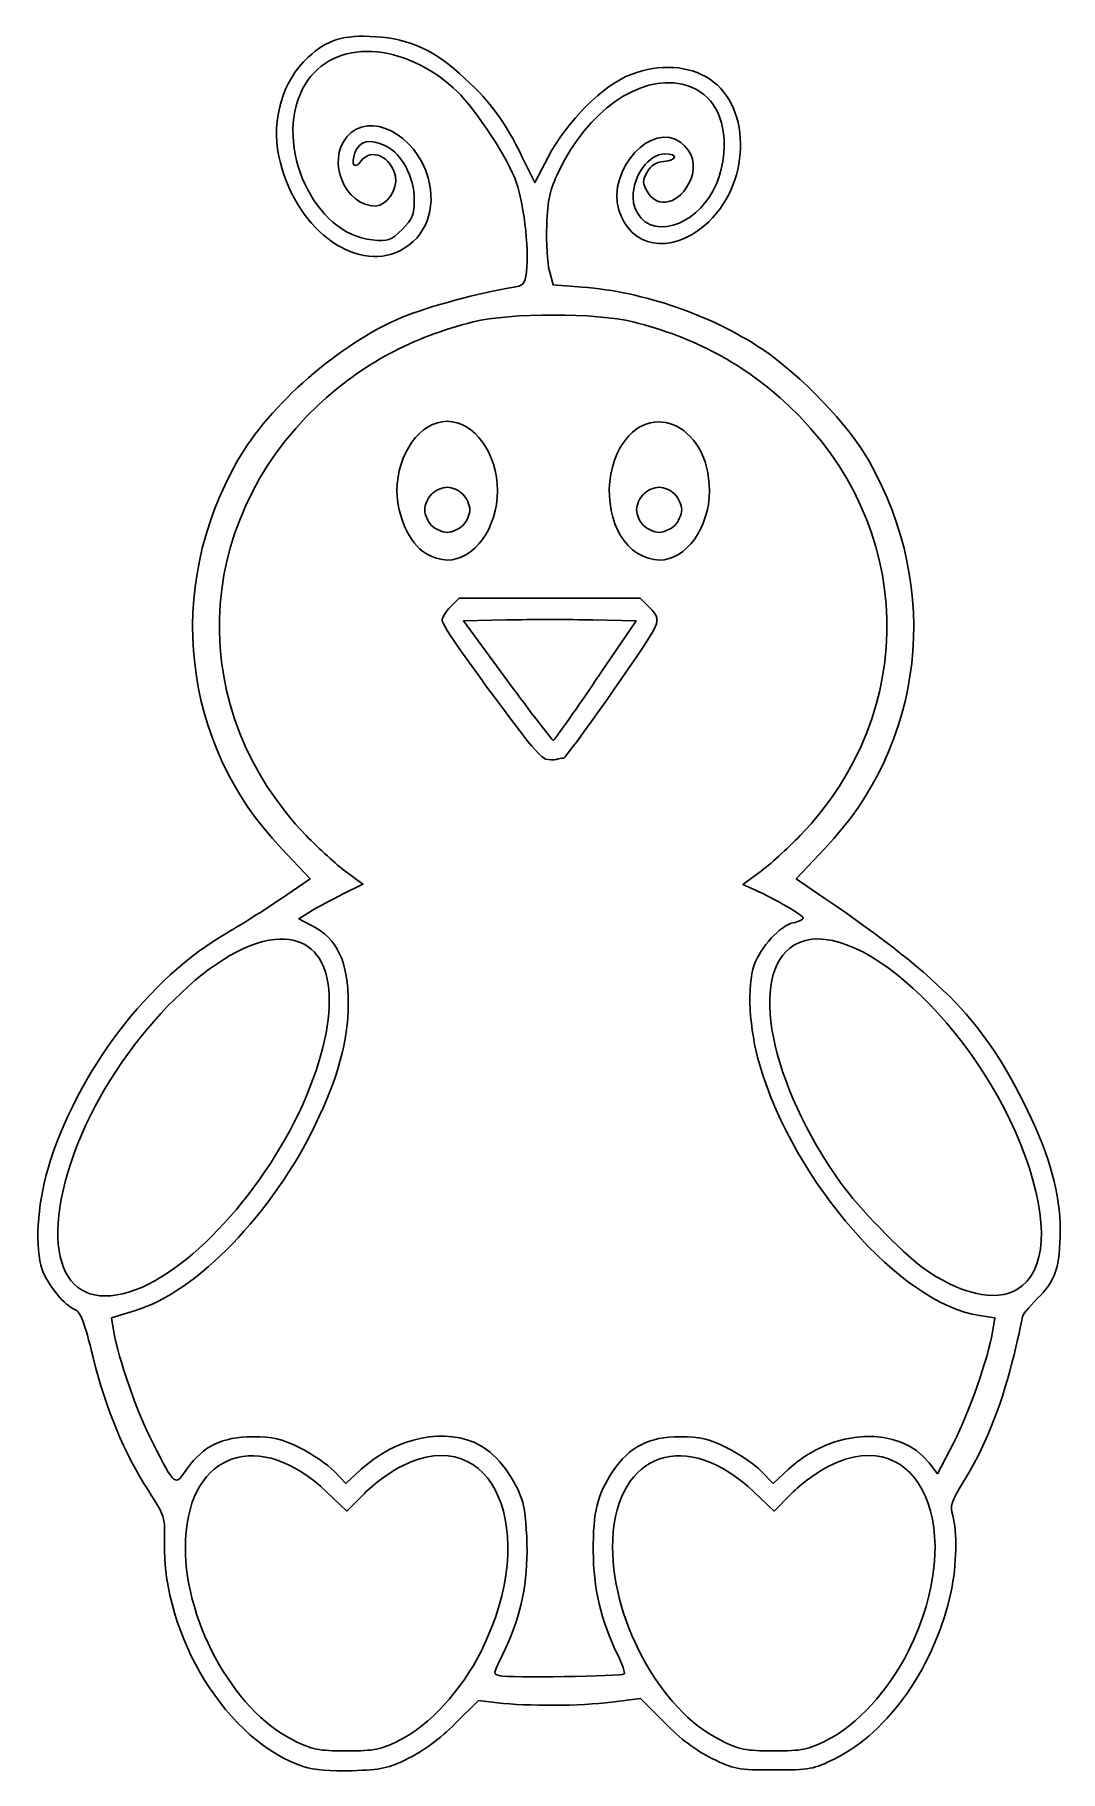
# Model space of a CAD drawing. Header units: centimetres. Extents: x -7.3 to 7.8, y -12.7 to 12.8.
import ezdxf

# ---------------------------------------------------------------- set-up
doc = ezdxf.new("R2010")
doc.units = ezdxf.units.CM
doc.header["$MEASUREMENT"] = 0
doc.layers.add('Layer 1', color=7, linetype='Continuous')

msp = doc.modelspace()

# ---------------------------------------------------------------- linework, layer by layer
at = {"layer": 'Layer 1'}
for points, knots in [([(-3.3347, -12.61527), (-4.45881, -12.24922), (-5.42022, -10.69391), (-5.38335, -9.30109), (-5.38335, -9.30109), (-5.37404, -8.94922), (-5.38014, -8.93009), (-5.62008, -8.55919), (-5.62008, -8.55919), (-5.97658, -8.00809), (-6.24434, -7.36312), (-6.43109, -6.60562), (-6.43109, -6.60562), (-6.56062, -6.08023), (-6.61577, -5.93369), (-6.69502, -5.90437), (-6.69502, -5.90437), (-6.84398, -5.84927), (-7.10064, -5.53564), (-7.17887, -5.31312), (-7.17887, -5.31312), (-7.28757, -5.00395), (-7.25218, -4.37181), (-7.09658, -3.84341), (-7.09658, -3.84341), (-6.67887, -2.42491), (-5.61689, -1.0263), (-4.45443, -0.36374), (-4.45443, -0.36374), (-4.27105, -0.25922), (-3.92407, -0.03946), (-3.68336, 0.1246), (-3.68336, 0.1246), (-3.68336, 0.1246), (-3.24572, 0.4229), (-3.24572, 0.4229), (-3.24572, 0.4229), (-3.24572, 0.4229), (-3.66702, 0.86711), (-3.66702, 0.86711), (-3.66702, 0.86711), (-5.12851, 2.40809), (-5.3859, 4.66892), (-4.31477, 6.55667), (-4.31477, 6.55667), (-3.84631, 7.38227), (-2.81052, 8.28535), (-1.89393, 8.66734), (-1.89393, 8.66734), (-1.5228, 8.82201), (-0.73779, 9.03428), (-0.28501, 9.10239), (-0.28501, 9.10239), (-0.11388, 9.12814), (-0.09843, 9.1452), (-0.07273, 9.33682), (-0.07273, 9.33682), (-0.02723, 9.67606), (-0.11889, 10.41395), (-0.2437, 10.71317), (-0.2437, 10.71317), (-0.41425, 11.12205), (-0.87151, 11.79284), (-1.14576, 12.03646), (-1.14576, 12.03646), (-1.95471, 12.75506), (-2.98516, 12.74692), (-3.35652, 12.019), (-3.35652, 12.019), (-3.78365, 11.18175), (-3.18555, 9.88433), (-2.33476, 9.80258), (-2.33476, 9.80258), (-2.09399, 9.77945), (-2.06615, 9.78932), (-1.89795, 9.95753), (-1.89795, 9.95753), (-1.74085, 10.11463), (-1.7183, 10.16882), (-1.7183, 10.38911), (-1.7183, 10.38911), (-1.7183, 10.7313), (-1.89353, 11.06103), (-2.14031, 11.18323), (-2.14031, 11.18323), (-2.36474, 11.29436), (-2.52062, 11.259), (-2.58804, 11.08166), (-2.58804, 11.08166), (-2.65309, 10.91057), (-2.59287, 10.82668), (-2.50009, 10.95913), (-2.50009, 10.95913), (-2.3576, 11.16256), (-2.05116, 11.02525), (-1.99479, 10.73271), (-1.99479, 10.73271), (-1.95946, 10.54936), (-2.12671, 10.30028), (-2.28518, 10.30028), (-2.28518, 10.30028), (-2.735, 10.30028), (-3.00864, 10.95802), (-2.70765, 11.31573), (-2.70765, 11.31573), (-2.3804, 11.70464), (-1.69423, 11.35839), (-1.51524, 10.71402), (-1.51524, 10.71402), (-1.38818, 10.25661), (-1.54706, 9.84007), (-1.92217, 9.64716), (-1.92217, 9.64716), (-2.59484, 9.30121), (-3.49117, 9.99778), (-3.70497, 11.03266), (-3.70497, 11.03266), (-3.81686, 11.57423), (-3.64972, 12.13907), (-3.2755, 12.48401), (-3.2755, 12.48401), (-2.99098, 12.74628), (-2.76452, 12.81551), (-2.28499, 12.78683), (-2.28499, 12.78683), (-1.78203, 12.75675), (-1.41176, 12.58311), (-0.97061, 12.17044), (-0.97061, 12.17044), (-0.58642, 11.81105), (-0.39153, 11.54358), (-0.13256, 11.0203), (-0.13256, 11.0203), (-0.13256, 11.0203), (0.05343, 10.6445), (0.05343, 10.6445), (0.05343, 10.6445), (0.05343, 10.6445), (0.24856, 11.0203), (0.24856, 11.0203), (0.24856, 11.0203), (0.52277, 11.54839), (1.05682, 12.08018), (1.46722, 12.2338), (1.46722, 12.2338), (1.88625, 12.39064), (2.31282, 12.366), (2.61258, 12.16762), (2.61258, 12.16762), (3.25283, 11.74392), (3.21473, 10.58962), (2.54148, 10.01334), (2.54148, 10.01334), (2.04062, 9.58462), (1.44991, 9.6916), (1.28535, 10.24084), (1.28535, 10.24084), (1.10767, 10.83387), (1.76713, 11.55326), (2.19535, 11.23354), (2.19535, 11.23354), (2.36866, 11.10415), (2.42442, 10.89127), (2.33829, 10.68786), (2.33829, 10.68786), (2.18691, 10.33038), (1.85189, 10.2409), (1.69818, 10.5169), (1.69818, 10.5169), (1.62808, 10.64276), (1.62808, 10.67136), (1.69816, 10.79723), (1.69816, 10.79723), (1.75366, 10.89691), (1.82359, 10.94201), (1.94026, 10.95336), (1.94026, 10.95336), (2.14233, 10.97303), (2.15883, 11.06481), (1.9603, 11.06481), (1.9603, 11.06481), (1.72317, 11.06481), (1.4927, 10.75131), (1.4927, 10.42874), (1.4927, 10.42874), (1.4927, 10.19483), (1.67822, 9.99448), (1.89481, 9.99448), (1.89481, 9.99448), (2.39927, 9.99448), (2.83061, 10.5462), (2.83061, 11.19145), (2.83061, 11.19145), (2.83061, 11.67797), (2.6087, 11.99942), (2.21119, 12.08874), (2.21119, 12.08874), (1.5815, 12.23022), (0.82362, 11.69456), (0.40193, 10.80997), (0.40193, 10.80997), (0.26871, 10.53051), (0.24129, 10.40643), (0.22666, 10.01696), (0.22666, 10.01696), (0.21712, 9.76302), (0.23429, 9.46251), (0.26481, 9.34916), (0.26481, 9.34916), (0.26481, 9.34916), (0.3203, 9.14307), (0.3203, 9.14307), (0.3203, 9.14307), (0.3203, 9.14307), (0.7459, 9.11036), (0.7459, 9.11036), (0.7459, 9.11036), (1.64806, 9.04101), (2.63816, 8.70033), (3.38042, 8.20384), (3.38042, 8.20384), (3.95088, 7.82227), (4.65573, 7.08523), (4.95563, 6.55669), (4.95563, 6.55669), (6.02677, 4.66894), (5.76937, 2.40811), (4.30789, 0.86714), (4.30789, 0.86714), (4.30789, 0.86714), (3.88659, 0.42293), (3.88659, 0.42293), (3.88659, 0.42293), (3.88659, 0.42293), (4.30789, 0.1347), (4.30789, 0.1347), (4.30789, 0.1347), (6.05922, -1.06347), (6.6641, -1.69637), (7.28171, -2.97693), (7.28171, -2.97693), (7.61028, -3.65819), (7.76189, -4.21282), (7.76151, -4.73219), (7.76151, -4.73219), (7.7611, -5.27338), (7.69031, -5.48575), (7.42518, -5.7411), (7.42518, -5.7411), (7.30196, -5.85977), (7.20115, -5.9892), (7.20115, -6.02873), (7.20115, -6.02873), (7.20115, -6.06826), (7.13474, -6.36357), (7.05357, -6.68497), (7.05357, -6.68497), (6.88675, -7.34552), (6.63298, -7.96682), (6.33757, -8.43797), (6.33757, -8.43797), (6.15922, -8.72242), (6.14221, -8.77669), (6.18481, -8.92526), (6.18481, -8.92526), (6.25355, -9.16494), (6.24243, -9.65074), (6.15923, -10.04331), (6.15923, -10.04331), (5.93092, -11.12047), (5.24587, -12.10649), (4.45547, -12.4956), (4.45547, -12.4956), (4.13827, -12.65176), (4.08863, -12.66089), (3.55693, -12.66089), (3.55693, -12.66089), (3.02189, -12.66089), (2.97709, -12.65249), (2.64839, -12.49068), (2.64839, -12.49068), (2.41589, -12.37622), (2.18777, -12.20445), (1.95193, -11.96625), (1.95193, -11.96625), (1.95193, -11.96625), (1.60121, -11.61204), (1.60121, -11.61204), (1.60121, -11.61204), (1.60121, -11.61204), (1.17878, -11.66501), (1.17878, -11.66501), (1.17878, -11.66501), (0.71659, -11.72296), (-0.05498, -11.72715), (-0.49504, -11.6741), (-0.49504, -11.6741), (-0.49504, -11.6741), (-0.77536, -11.64031), (-0.77536, -11.64031), (-0.77536, -11.64031), (-0.77536, -11.64031), (-1.11662, -11.98039), (-1.11662, -11.98039), (-1.11662, -11.98039), (-1.33714, -12.20015), (-1.57915, -12.38018), (-1.80067, -12.48923), (-1.80067, -12.48923), (-2.10588, -12.63948), (-2.197, -12.65948), (-2.63168, -12.67159), (-2.63168, -12.67159), (-2.9428, -12.68026), (-3.19781, -12.65982), (-3.33468, -12.61525), (-3.33468, -12.61525), (-3.33468, -12.61525), (-3.3347, -12.61527), (-3.3347, -12.61527)], [0, 0, 0, 0, 0.01234568, 0.01234568, 0.01234568, 0.01234568, 0.02469136, 0.02469136, 0.02469136, 0.02469136, 0.03703704, 0.03703704, 0.03703704, 0.03703704, 0.04938272, 0.04938272, 0.04938272, 0.04938272, 0.0617284, 0.0617284, 0.0617284, 0.0617284, 0.07407407, 0.07407407, 0.07407407, 0.07407407, 0.08641975, 0.08641975, 0.08641975, 0.08641975, 0.09876543, 0.09876543, 0.09876543, 0.09876543, 0.11111111, 0.11111111, 0.11111111, 0.11111111, 0.12345679, 0.12345679, 0.12345679, 0.12345679, 0.13580247, 0.13580247, 0.13580247, 0.13580247, 0.14814815, 0.14814815, 0.14814815, 0.14814815, 0.16049383, 0.16049383, 0.16049383, 0.16049383, 0.17283951, 0.17283951, 0.17283951, 0.17283951, 0.18518519, 0.18518519, 0.18518519, 0.18518519, 0.19753086, 0.19753086, 0.19753086, 0.19753086, 0.20987654, 0.20987654, 0.20987654, 0.20987654, 0.22222222, 0.22222222, 0.22222222, 0.22222222, 0.2345679, 0.2345679, 0.2345679, 0.2345679, 0.24691358, 0.24691358, 0.24691358, 0.24691358, 0.25925926, 0.25925926, 0.25925926, 0.25925926, 0.27160494, 0.27160494, 0.27160494, 0.27160494, 0.28395062, 0.28395062, 0.28395062, 0.28395062, 0.2962963, 0.2962963, 0.2962963, 0.2962963, 0.30864198, 0.30864198, 0.30864198, 0.30864198, 0.32098765, 0.32098765, 0.32098765, 0.32098765, 0.33333333, 0.33333333, 0.33333333, 0.33333333, 0.34567901, 0.34567901, 0.34567901, 0.34567901, 0.35802469, 0.35802469, 0.35802469, 0.35802469, 0.37037037, 0.37037037, 0.37037037, 0.37037037, 0.38271605, 0.38271605, 0.38271605, 0.38271605, 0.39506173, 0.39506173, 0.39506173, 0.39506173, 0.40740741, 0.40740741, 0.40740741, 0.40740741, 0.41975309, 0.41975309, 0.41975309, 0.41975309, 0.43209877, 0.43209877, 0.43209877, 0.43209877, 0.44444444, 0.44444444, 0.44444444, 0.44444444, 0.45679012, 0.45679012, 0.45679012, 0.45679012, 0.4691358, 0.4691358, 0.4691358, 0.4691358, 0.48148148, 0.48148148, 0.48148148, 0.48148148, 0.49382716, 0.49382716, 0.49382716, 0.49382716, 0.50617284, 0.50617284, 0.50617284, 0.50617284, 0.51851852, 0.51851852, 0.51851852, 0.51851852, 0.5308642, 0.5308642, 0.5308642, 0.5308642, 0.54320988, 0.54320988, 0.54320988, 0.54320988, 0.55555556, 0.55555556, 0.55555556, 0.55555556, 0.56790123, 0.56790123, 0.56790123, 0.56790123, 0.58024691, 0.58024691, 0.58024691, 0.58024691, 0.59259259, 0.59259259, 0.59259259, 0.59259259, 0.60493827, 0.60493827, 0.60493827, 0.60493827, 0.61728395, 0.61728395, 0.61728395, 0.61728395, 0.62962963, 0.62962963, 0.62962963, 0.62962963, 0.64197531, 0.64197531, 0.64197531, 0.64197531, 0.65432099, 0.65432099, 0.65432099, 0.65432099, 0.66666667, 0.66666667, 0.66666667, 0.66666667, 0.67901235, 0.67901235, 0.67901235, 0.67901235, 0.69135802, 0.69135802, 0.69135802, 0.69135802, 0.7037037, 0.7037037, 0.7037037, 0.7037037, 0.71604938, 0.71604938, 0.71604938, 0.71604938, 0.72839506, 0.72839506, 0.72839506, 0.72839506, 0.74074074, 0.74074074, 0.74074074, 0.74074074, 0.75308642, 0.75308642, 0.75308642, 0.75308642, 0.7654321, 0.7654321, 0.7654321, 0.7654321, 0.77777778, 0.77777778, 0.77777778, 0.77777778, 0.79012346, 0.79012346, 0.79012346, 0.79012346, 0.80246914, 0.80246914, 0.80246914, 0.80246914, 0.81481481, 0.81481481, 0.81481481, 0.81481481, 0.82716049, 0.82716049, 0.82716049, 0.82716049, 0.83950617, 0.83950617, 0.83950617, 0.83950617, 0.85185185, 0.85185185, 0.85185185, 0.85185185, 0.86419753, 0.86419753, 0.86419753, 0.86419753, 0.87654321, 0.87654321, 0.87654321, 0.87654321, 0.88888889, 0.88888889, 0.88888889, 0.88888889, 0.90123457, 0.90123457, 0.90123457, 0.90123457, 0.91358025, 0.91358025, 0.91358025, 0.91358025, 0.92592593, 0.92592593, 0.92592593, 0.92592593, 0.9382716, 0.9382716, 0.9382716, 0.9382716, 0.95061728, 0.95061728, 0.95061728, 0.95061728, 0.96296296, 0.96296296, 0.96296296, 0.96296296, 0.97530864, 0.97530864, 0.97530864, 0.97530864, 1, 1, 1, 1]), ([(1.36395, -11.25212), (1.37832, -11.23775), (1.33477, -11.11133), (1.26717, -10.9712), (1.26717, -10.9712), (1.01939, -10.45757), (0.90993, -9.99371), (0.90819, -9.44992), (0.90819, -9.44992), (0.90632, -8.86575), (0.96789, -8.61715), (1.20032, -8.2703), (1.20032, -8.2703), (1.43794, -7.91571), (1.72654, -7.76801), (2.18184, -7.76799), (2.18184, -7.76799), (2.48128, -7.76797), (2.59358, -7.79452), (2.86991, -7.93063), (2.86991, -7.93063), (3.05153, -8.02009), (3.27854, -8.17426), (3.37438, -8.27323), (3.37438, -8.27323), (3.37438, -8.27323), (3.54863, -8.45316), (3.54863, -8.45316), (3.54863, -8.45316), (3.54863, -8.45316), (3.7732, -8.24616), (3.7732, -8.24616), (3.7732, -8.24616), (4.42945, -7.64125), (5.40287, -7.59764), (5.83802, -8.15366), (5.83802, -8.15366), (5.83802, -8.15366), (5.96258, -8.31282), (5.96258, -8.31282), (5.96258, -8.31282), (5.96258, -8.31282), (6.19419, -7.86201), (6.19419, -7.86201), (6.19419, -7.86201), (6.42647, -7.40989), (6.70148, -6.62594), (6.76583, -6.23248), (6.76583, -6.23248), (6.76583, -6.23248), (6.80023, -6.02216), (6.80023, -6.02216), (6.80023, -6.02216), (6.80023, -6.02216), (6.57672, -5.98864), (6.57672, -5.98864), (6.57672, -5.98864), (5.41926, -5.81507), (3.85941, -4.03782), (3.3519, -2.31436), (3.3519, -2.31436), (3.19579, -1.78422), (3.16088, -1.15398), (3.27036, -0.84236), (3.27036, -0.84236), (3.36235, -0.58053), (3.65295, -0.26514), (3.84007, -0.22404), (3.84007, -0.22404), (3.92261, -0.20591), (3.99014, -0.17361), (3.99014, -0.15226), (3.99014, -0.15226), (3.99014, -0.11224), (3.58845, 0.12168), (3.28053, 0.26097), (3.28053, 0.26097), (3.28053, 0.26097), (3.10609, 0.33988), (3.10609, 0.33988), (3.10609, 0.33988), (3.10609, 0.33988), (3.35698, 0.52425), (3.35698, 0.52425), (3.35698, 0.52425), (3.49497, 0.62566), (3.75972, 0.86603), (3.94531, 1.05842), (3.94531, 1.05842), (5.70825, 2.88593), (5.63233, 5.62147), (3.76998, 7.37563), (3.76998, 7.37563), (3.13378, 7.97487), (2.38838, 8.37538), (1.4927, 8.59924), (1.4927, 8.59924), (0.95305, 8.73411), (-0.31218, 8.73411), (-0.85184, 8.59924), (-0.85184, 8.59924), (-1.74752, 8.37539), (-2.49292, 7.97488), (-3.12912, 7.37563), (-3.12912, 7.37563), (-4.99147, 5.62147), (-5.06739, 2.88594), (-3.30445, 1.05842), (-3.30445, 1.05842), (-3.11886, 0.86603), (-2.85567, 0.6268), (-2.71958, 0.52679), (-2.71958, 0.52679), (-2.71958, 0.52679), (-2.47214, 0.34495), (-2.47214, 0.34495), (-2.47214, 0.34495), (-2.47214, 0.34495), (-2.77055, 0.19649), (-2.77055, 0.19649), (-2.77055, 0.19649), (-2.93467, 0.11484), (-3.14647, 0.00017), (-3.24122, -0.05833), (-3.24122, -0.05833), (-3.24122, -0.05833), (-3.41348, -0.16469), (-3.41348, -0.16469), (-3.41348, -0.16469), (-3.41348, -0.16469), (-3.23465, -0.25644), (-3.23465, -0.25644), (-3.23465, -0.25644), (-2.83997, -0.45893), (-2.68746, -0.78449), (-2.68699, -1.42556), (-2.68699, -1.42556), (-2.68658, -1.94452), (-2.83807, -2.49909), (-3.16639, -3.18082), (-3.16639, -3.18082), (-3.79618, -4.48854), (-4.91172, -5.6426), (-5.80964, -5.91533), (-5.80964, -5.91533), (-5.80964, -5.91533), (-6.15948, -6.02159), (-6.15948, -6.02159), (-6.15948, -6.02159), (-6.15948, -6.02159), (-6.12504, -6.23219), (-6.12504, -6.23219), (-6.12504, -6.23219), (-6.06135, -6.62164), (-5.78673, -7.40774), (-5.56058, -7.84801), (-5.56058, -7.84801), (-5.21786, -8.5152), (-5.23598, -8.5017), (-5.04563, -8.23164), (-5.04563, -8.23164), (-4.8168, -7.907), (-4.53556, -7.77137), (-4.08728, -7.76947), (-4.08728, -7.76947), (-3.78603, -7.76819), (-3.6772, -7.79368), (-3.39921, -7.93062), (-3.39921, -7.93062), (-3.21759, -8.02008), (-2.99058, -8.17425), (-2.89474, -8.27322), (-2.89474, -8.27322), (-2.89474, -8.27322), (-2.72049, -8.45315), (-2.72049, -8.45315), (-2.72049, -8.45315), (-2.72049, -8.45315), (-2.49592, -8.24615), (-2.49592, -8.24615), (-2.49592, -8.24615), (-1.98008, -7.77066), (-1.2402, -7.62231), (-0.74994, -7.89606), (-0.74994, -7.89606), (-0.4946, -8.03864), (-0.22761, -8.39493), (-0.12627, -8.72833), (-0.12627, -8.72833), (-0.09085, -8.84487), (-0.0626, -9.16958), (-0.0635, -9.44991), (-0.0635, -9.44991), (-0.06524, -9.99393), (-0.1747, -10.45757), (-0.42281, -10.9719), (-0.42281, -10.9719), (-0.56961, -11.2762), (-0.56623, -11.24583), (-0.45687, -11.27827), (-0.45687, -11.27827), (-0.34464, -11.31156), (1.32851, -11.28753), (1.36391, -11.25212), (1.36391, -11.25212), (1.36391, -11.25212), (1.36395, -11.25212), (1.36395, -11.25212)], [0, 0, 0, 0, 0.01886792, 0.01886792, 0.01886792, 0.01886792, 0.03773585, 0.03773585, 0.03773585, 0.03773585, 0.05660377, 0.05660377, 0.05660377, 0.05660377, 0.0754717, 0.0754717, 0.0754717, 0.0754717, 0.09433962, 0.09433962, 0.09433962, 0.09433962, 0.11320755, 0.11320755, 0.11320755, 0.11320755, 0.13207547, 0.13207547, 0.13207547, 0.13207547, 0.1509434, 0.1509434, 0.1509434, 0.1509434, 0.16981132, 0.16981132, 0.16981132, 0.16981132, 0.18867925, 0.18867925, 0.18867925, 0.18867925, 0.20754717, 0.20754717, 0.20754717, 0.20754717, 0.22641509, 0.22641509, 0.22641509, 0.22641509, 0.24528302, 0.24528302, 0.24528302, 0.24528302, 0.26415094, 0.26415094, 0.26415094, 0.26415094, 0.28301887, 0.28301887, 0.28301887, 0.28301887, 0.30188679, 0.30188679, 0.30188679, 0.30188679, 0.32075472, 0.32075472, 0.32075472, 0.32075472, 0.33962264, 0.33962264, 0.33962264, 0.33962264, 0.35849057, 0.35849057, 0.35849057, 0.35849057, 0.37735849, 0.37735849, 0.37735849, 0.37735849, 0.39622642, 0.39622642, 0.39622642, 0.39622642, 0.41509434, 0.41509434, 0.41509434, 0.41509434, 0.43396226, 0.43396226, 0.43396226, 0.43396226, 0.45283019, 0.45283019, 0.45283019, 0.45283019, 0.47169811, 0.47169811, 0.47169811, 0.47169811, 0.49056604, 0.49056604, 0.49056604, 0.49056604, 0.50943396, 0.50943396, 0.50943396, 0.50943396, 0.52830189, 0.52830189, 0.52830189, 0.52830189, 0.54716981, 0.54716981, 0.54716981, 0.54716981, 0.56603774, 0.56603774, 0.56603774, 0.56603774, 0.58490566, 0.58490566, 0.58490566, 0.58490566, 0.60377358, 0.60377358, 0.60377358, 0.60377358, 0.62264151, 0.62264151, 0.62264151, 0.62264151, 0.64150943, 0.64150943, 0.64150943, 0.64150943, 0.66037736, 0.66037736, 0.66037736, 0.66037736, 0.67924528, 0.67924528, 0.67924528, 0.67924528, 0.69811321, 0.69811321, 0.69811321, 0.69811321, 0.71698113, 0.71698113, 0.71698113, 0.71698113, 0.73584906, 0.73584906, 0.73584906, 0.73584906, 0.75471698, 0.75471698, 0.75471698, 0.75471698, 0.77358491, 0.77358491, 0.77358491, 0.77358491, 0.79245283, 0.79245283, 0.79245283, 0.79245283, 0.81132075, 0.81132075, 0.81132075, 0.81132075, 0.83018868, 0.83018868, 0.83018868, 0.83018868, 0.8490566, 0.8490566, 0.8490566, 0.8490566, 0.86792453, 0.86792453, 0.86792453, 0.86792453, 0.88679245, 0.88679245, 0.88679245, 0.88679245, 0.90566038, 0.90566038, 0.90566038, 0.90566038, 0.9245283, 0.9245283, 0.9245283, 0.9245283, 0.94339623, 0.94339623, 0.94339623, 0.94339623, 0.96226415, 0.96226415, 0.96226415, 0.96226415, 1, 1, 1, 1]), ([(1.55363, 5.20458), (1.16412, 5.44206), (1.02179, 6.15391), (1.26106, 6.66784), (1.26106, 6.66784), (1.65458, 7.51307), (2.61301, 7.12531), (2.61301, 6.12087), (2.61301, 6.12087), (2.61301, 5.57475), (2.27052, 5.10189), (1.87497, 5.10189), (1.87497, 5.10189), (1.79087, 5.10189), (1.64627, 5.1481), (1.55364, 5.20458), (1.55364, 5.20458), (1.55364, 5.20458), (1.55363, 5.20458), (1.55363, 5.20458)], [0, 0, 0, 0, 0.16666667, 0.16666667, 0.16666667, 0.16666667, 0.33333333, 0.33333333, 0.33333333, 0.33333333, 0.5, 0.5, 0.5, 0.5, 0.66666667, 0.66666667, 0.66666667, 0.66666667, 1, 1, 1, 1]), ([(-1.55543, 5.20458), (-1.7867, 5.34558), (-1.97214, 5.75335), (-1.97214, 6.12087), (-1.97214, 6.12087), (-1.97214, 6.66699), (-1.62965, 7.13985), (-1.2341, 7.13985), (-1.2341, 7.13985), (-0.83855, 7.13985), (-0.49606, 6.66699), (-0.49606, 6.12087), (-0.49606, 6.12087), (-0.49606, 5.57475), (-0.83855, 5.10189), (-1.2341, 5.10189), (-1.2341, 5.10189), (-1.3182, 5.10189), (-1.4628, 5.1481), (-1.55543, 5.20458)], [0, 0, 0, 0, 0.16666667, 0.16666667, 0.16666667, 0.16666667, 0.33333333, 0.33333333, 0.33333333, 0.33333333, 0.5, 0.5, 0.5, 0.5, 0.66666667, 0.66666667, 0.66666667, 0.66666667, 1, 1, 1, 1]), ([(-1.00474, 5.6112), (-0.94868, 5.66727), (-0.9028, 5.77048), (-0.9028, 5.84056), (-0.9028, 5.84056), (-0.9028, 5.91064), (-0.94867, 6.01385), (-1.00474, 6.06992), (-1.00474, 6.06992), (-1.06081, 6.12599), (-1.16402, 6.17186), (-1.2341, 6.17186), (-1.2341, 6.17186), (-1.30418, 6.17186), (-1.40739, 6.12599), (-1.46346, 6.06992), (-1.46346, 6.06992), (-1.51953, 6.01386), (-1.5654, 5.91064), (-1.5654, 5.84056), (-1.5654, 5.84056), (-1.5654, 5.77048), (-1.51953, 5.66727), (-1.46346, 5.6112), (-1.46346, 5.6112), (-1.4074, 5.55514), (-1.30418, 5.50926), (-1.2341, 5.50926), (-1.2341, 5.50926), (-1.16402, 5.50926), (-1.06081, 5.55513), (-1.00474, 5.6112)], [0, 0, 0, 0, 0.11111111, 0.11111111, 0.11111111, 0.11111111, 0.22222222, 0.22222222, 0.22222222, 0.22222222, 0.33333333, 0.33333333, 0.33333333, 0.33333333, 0.44444444, 0.44444444, 0.44444444, 0.44444444, 0.55555556, 0.55555556, 0.55555556, 0.55555556, 0.66666667, 0.66666667, 0.66666667, 0.66666667, 0.77777778, 0.77777778, 0.77777778, 0.77777778, 1, 1, 1, 1]), ([(2.10432, 5.6112), (2.16039, 5.66727), (2.20626, 5.77048), (2.20626, 5.84056), (2.20626, 5.84056), (2.20626, 5.91064), (2.16039, 6.01385), (2.10432, 6.06992), (2.10432, 6.06992), (2.04826, 6.12599), (1.94504, 6.17186), (1.87496, 6.17186), (1.87496, 6.17186), (1.80488, 6.17186), (1.70167, 6.12599), (1.6456, 6.06992), (1.6456, 6.06992), (1.58954, 6.01386), (1.54366, 5.91064), (1.54366, 5.84056), (1.54366, 5.84056), (1.54366, 5.77048), (1.58953, 5.66727), (1.6456, 5.6112), (1.6456, 5.6112), (1.70167, 5.55514), (1.80488, 5.50926), (1.87496, 5.50926), (1.87496, 5.50926), (1.94504, 5.50926), (2.04825, 5.55513), (2.10432, 5.6112)], [0, 0, 0, 0, 0.11111111, 0.11111111, 0.11111111, 0.11111111, 0.22222222, 0.22222222, 0.22222222, 0.22222222, 0.33333333, 0.33333333, 0.33333333, 0.33333333, 0.44444444, 0.44444444, 0.44444444, 0.44444444, 0.55555556, 0.55555556, 0.55555556, 0.55555556, 0.66666667, 0.66666667, 0.66666667, 0.66666667, 0.77777778, 0.77777778, 0.77777778, 0.77777778, 1, 1, 1, 1]), ([(0.20969, 2.17988), (0.1628, 2.1922), (-0.0085, 2.3787), (-0.17096, 2.59431), (-0.17096, 2.59431), (-0.88674, 3.54424), (-1.31054, 4.14746), (-1.31054, 4.21632), (-1.31054, 4.21632), (-1.31054, 4.25721), (-1.25424, 4.34696), (-1.18544, 4.41576), (-1.18544, 4.41576), (-1.18544, 4.41576), (-1.06034, 4.54086), (-1.06034, 4.54086), (-1.06034, 4.54086), (-1.06034, 4.54086), (0.26947, 4.54086), (0.26947, 4.54086), (0.26947, 4.54086), (0.26947, 4.54086), (1.59928, 4.54086), (1.59928, 4.54086), (1.59928, 4.54086), (1.59928, 4.54086), (1.72438, 4.41576), (1.72438, 4.41576), (1.72438, 4.41576), (1.86527, 4.27487), (1.8747, 4.22497), (1.79049, 4.06606), (1.79049, 4.06606), (1.6642, 3.82771), (0.51606, 2.19633), (0.47461, 2.19633), (0.47461, 2.19633), (0.45046, 2.19633), (0.40016, 2.18759), (0.36282, 2.1769), (0.36282, 2.1769), (0.32549, 2.16622), (0.25657, 2.16756), (0.20968, 2.17988), (0.20968, 2.17988), (0.20968, 2.17988), (0.20969, 2.17988), (0.20969, 2.17988)], [0, 0, 0, 0, 0.07692308, 0.07692308, 0.07692308, 0.07692308, 0.15384615, 0.15384615, 0.15384615, 0.15384615, 0.23076923, 0.23076923, 0.23076923, 0.23076923, 0.30769231, 0.30769231, 0.30769231, 0.30769231, 0.38461538, 0.38461538, 0.38461538, 0.38461538, 0.46153846, 0.46153846, 0.46153846, 0.46153846, 0.53846154, 0.53846154, 0.53846154, 0.53846154, 0.61538462, 0.61538462, 0.61538462, 0.61538462, 0.69230769, 0.69230769, 0.69230769, 0.69230769, 0.76923077, 0.76923077, 0.76923077, 0.76923077, 0.84615385, 0.84615385, 0.84615385, 0.84615385, 1, 1, 1, 1]), ([(0.94204, 3.33224), (0.94204, 3.33224), (1.53817, 4.20957), (1.53817, 4.20957), (1.53817, 4.20957), (1.53817, 4.20957), (0.90382, 4.22384), (0.90382, 4.22384), (0.90382, 4.22384), (0.55493, 4.23169), (-0.01509, 4.23169), (-0.36288, 4.22384), (-0.36288, 4.22384), (-0.36288, 4.22384), (-0.99523, 4.20957), (-0.99523, 4.20957), (-0.99523, 4.20957), (-0.99523, 4.20957), (-0.35014, 3.33178), (-0.35014, 3.33178), (-0.35014, 3.33178), (0.00466, 2.849), (0.30642, 2.45419), (0.32044, 2.45445), (0.32044, 2.45445), (0.33446, 2.45471), (0.61418, 2.84971), (0.94205, 3.33224), (0.94205, 3.33224), (0.94205, 3.33224), (0.94204, 3.33224), (0.94204, 3.33224)], [0, 0, 0, 0, 0.11111111, 0.11111111, 0.11111111, 0.11111111, 0.22222222, 0.22222222, 0.22222222, 0.22222222, 0.33333333, 0.33333333, 0.33333333, 0.33333333, 0.44444444, 0.44444444, 0.44444444, 0.44444444, 0.55555556, 0.55555556, 0.55555556, 0.55555556, 0.66666667, 0.66666667, 0.66666667, 0.66666667, 0.77777778, 0.77777778, 0.77777778, 0.77777778, 1, 1, 1, 1]), ([(7.13418, -5.60435), (7.55825, -5.34578), (7.60046, -4.61897), (7.24785, -3.64731), (7.24785, -3.64731), (6.55149, -1.72844), (4.69705, -0.03892), (3.85246, -0.5539), (3.85246, -0.5539), (3.17775, -0.9653), (3.49645, -2.57643), (4.54351, -4.04729), (4.54351, -4.04729), (4.78633, -4.38839), (5.43508, -5.05816), (5.73993, -5.28247), (5.73993, -5.28247), (6.26499, -5.66881), (6.81879, -5.79666), (7.13419, -5.60435), (7.13419, -5.60435), (7.13419, -5.60435), (7.13418, -5.60435), (7.13418, -5.60435)], [0, 0, 0, 0, 0.14285714, 0.14285714, 0.14285714, 0.14285714, 0.28571429, 0.28571429, 0.28571429, 0.28571429, 0.42857143, 0.42857143, 0.42857143, 0.42857143, 0.57142857, 0.57142857, 0.57142857, 0.57142857, 0.71428571, 0.71428571, 0.71428571, 0.71428571, 1, 1, 1, 1]), ([(-5.79757, -5.60719), (-4.85429, -5.24877), (-3.69094, -3.86152), (-3.20064, -2.51046), (-3.20064, -2.51046), (-2.73842, -1.23676), (-2.97185, -0.39009), (-3.76425, -0.46623), (-3.76425, -0.46623), (-4.68443, -0.55465), (-6.07916, -2.00064), (-6.653, -3.46114), (-6.653, -3.46114), (-7.27393, -5.04149), (-6.88391, -6.01996), (-5.79758, -5.60718), (-5.79758, -5.60718), (-5.79758, -5.60718), (-5.79757, -5.60719), (-5.79757, -5.60719)], [0, 0, 0, 0, 0.16666667, 0.16666667, 0.16666667, 0.16666667, 0.33333333, 0.33333333, 0.33333333, 0.33333333, 0.5, 0.5, 0.5, 0.5, 0.66666667, 0.66666667, 0.66666667, 0.66666667, 1, 1, 1, 1]), ([(-1.93489, -12.22599), (-1.49298, -12.00517), (-1.02552, -11.49309), (-0.73369, -10.91013), (-0.73369, -10.91013), (0.14391, -9.15704), (-0.55808, -7.52701), (-1.90128, -8.19897), (-1.90128, -8.19897), (-2.06694, -8.28185), (-2.31572, -8.46474), (-2.45411, -8.6054), (-2.45411, -8.6054), (-2.45411, -8.6054), (-2.70573, -8.86113), (-2.70573, -8.86113), (-2.70573, -8.86113), (-2.70573, -8.86113), (-2.99944, -8.58098), (-2.99944, -8.58098), (-2.99944, -8.58098), (-3.98507, -7.64085), (-5.01602, -7.9879), (-5.0748, -9.27961), (-5.0748, -9.27961), (-5.12624, -10.41006), (-4.39176, -11.77511), (-3.48946, -12.22599), (-3.48946, -12.22599), (-3.21239, -12.36445), (-3.13124, -12.38059), (-2.71217, -12.38059), (-2.71217, -12.38059), (-2.2931, -12.38059), (-2.21196, -12.36445), (-1.93488, -12.22599), (-1.93488, -12.22599), (-1.93488, -12.22599), (-1.93489, -12.22599), (-1.93489, -12.22599)], [0, 0, 0, 0, 0.09090909, 0.09090909, 0.09090909, 0.09090909, 0.18181818, 0.18181818, 0.18181818, 0.18181818, 0.27272727, 0.27272727, 0.27272727, 0.27272727, 0.36363636, 0.36363636, 0.36363636, 0.36363636, 0.45454545, 0.45454545, 0.45454545, 0.45454545, 0.54545455, 0.54545455, 0.54545455, 0.54545455, 0.63636364, 0.63636364, 0.63636364, 0.63636364, 0.72727273, 0.72727273, 0.72727273, 0.72727273, 0.81818182, 0.81818182, 0.81818182, 0.81818182, 1, 1, 1, 1]), ([(4.3342, -12.22599), (4.77611, -12.00517), (5.24357, -11.49309), (5.5354, -10.91013), (5.5354, -10.91013), (6.413, -9.15704), (5.71101, -7.52701), (4.36781, -8.19897), (4.36781, -8.19897), (4.20215, -8.28185), (3.95337, -8.46474), (3.81498, -8.6054), (3.81498, -8.6054), (3.81498, -8.6054), (3.56336, -8.86113), (3.56336, -8.86113), (3.56336, -8.86113), (3.56336, -8.86113), (3.26965, -8.58098), (3.26965, -8.58098), (3.26965, -8.58098), (2.28402, -7.64085), (1.25307, -7.9879), (1.19429, -9.27961), (1.19429, -9.27961), (1.14285, -10.41006), (1.87733, -11.77511), (2.77963, -12.22599), (2.77963, -12.22599), (3.0567, -12.36445), (3.13785, -12.38059), (3.55692, -12.38059), (3.55692, -12.38059), (3.97599, -12.38059), (4.05713, -12.36445), (4.33421, -12.22599), (4.33421, -12.22599), (4.33421, -12.22599), (4.3342, -12.22599), (4.3342, -12.22599)], [0, 0, 0, 0, 0.09090909, 0.09090909, 0.09090909, 0.09090909, 0.18181818, 0.18181818, 0.18181818, 0.18181818, 0.27272727, 0.27272727, 0.27272727, 0.27272727, 0.36363636, 0.36363636, 0.36363636, 0.36363636, 0.45454545, 0.45454545, 0.45454545, 0.45454545, 0.54545455, 0.54545455, 0.54545455, 0.54545455, 0.63636364, 0.63636364, 0.63636364, 0.63636364, 0.72727273, 0.72727273, 0.72727273, 0.72727273, 0.81818182, 0.81818182, 0.81818182, 0.81818182, 1, 1, 1, 1])]:
    msp.add_open_spline(points, degree=3, knots=knots, dxfattribs=at)

doc.saveas('drawing.dxf')
